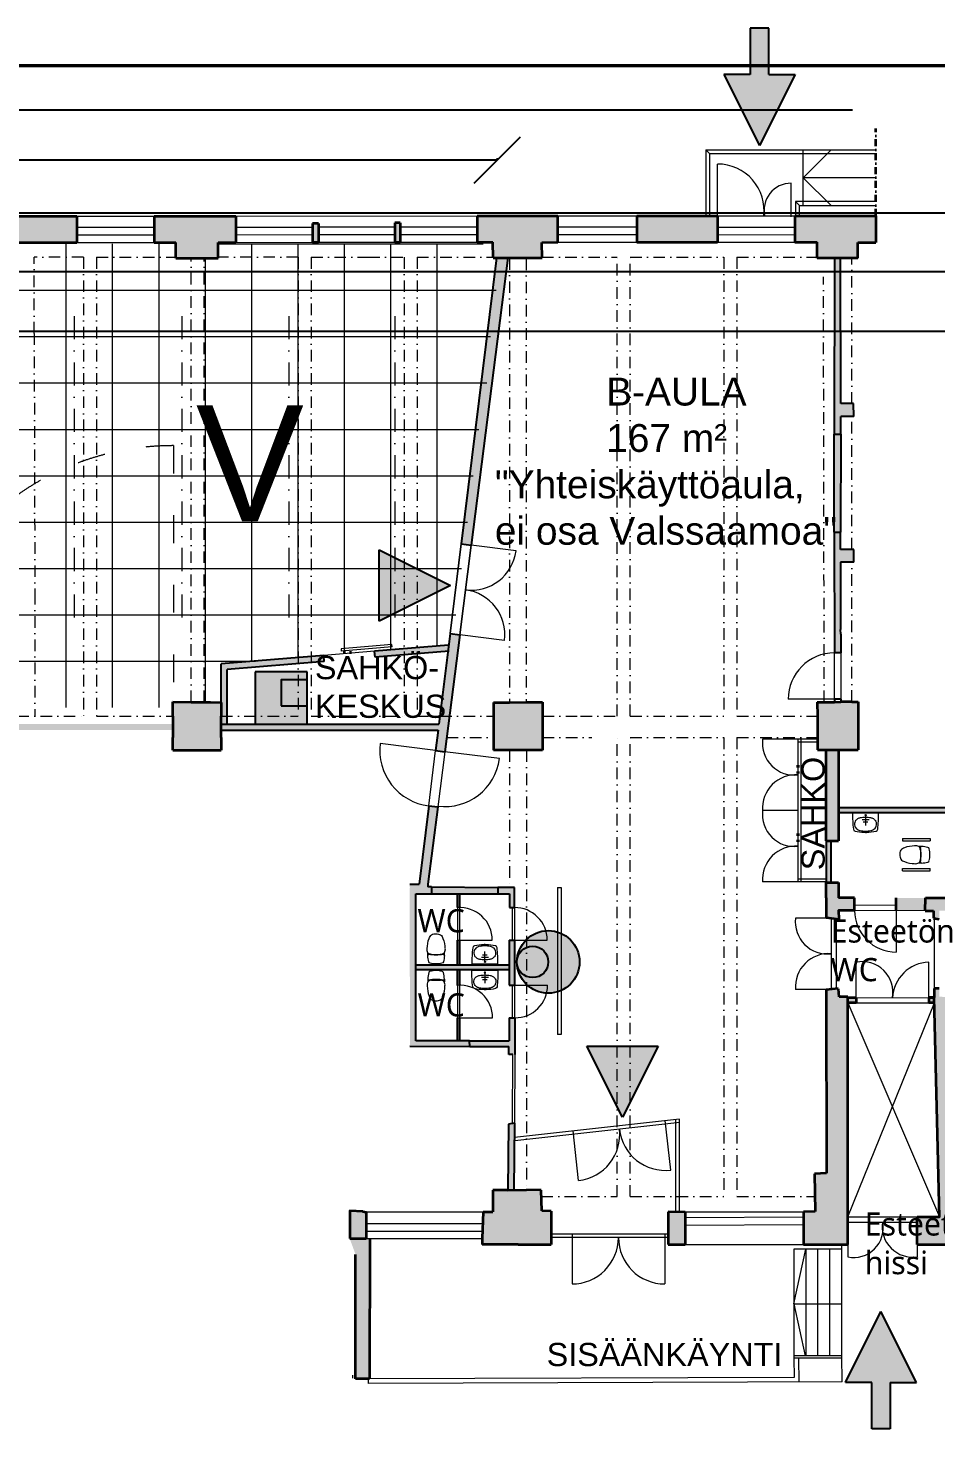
# Model space of a CAD drawing. Header units: inches. Extents: x 37508 to 148399, y 17096 to 89496.
# Drawn here: x 105776 to 125353, y 59251 to 89454 of the extents above; entities that cross this region are included whole.
import ezdxf

# ---------------------------------------------------------------- set-up
doc = ezdxf.new("R2010")
doc.units = ezdxf.units.IN
doc.header["$MEASUREMENT"] = 0
doc.linetypes.add('ACAD_ISO03W100', pattern=[30, 12, -18])
doc.linetypes.add('DASHDOT', pattern=[10, 5, -2.5, 0, -2.5])
for name, color, linetype, lineweight in [('02  RIPUSTUSTANGOT', 6, 'DASHDOT', 13), ('02 IKKUNAT', 130, 'Continuous', 13), ('02 KANTAVA', 24, 'Continuous', 35), ('02 KANTAVA väri', 24, 'Continuous', 35), ('02 OVET', 5, 'Continuous', 13), ('02 PALKISTO', 72, 'DASHDOT', 13), ('02 Raput_HISSI', 1, 'Continuous', 13), ('02 SANITEETTIKALUSTEET', 7, 'Continuous', 13), ('02 SEINALINJA', 151, 'Continuous', 13), ('02 VALISEINA', 21, 'Continuous', 25), ('03 MITAT', 7, 'Continuous', 13), ('03 Rappukirjain Tapahtumatila', 1, 'Continuous', 18)]:
    doc.layers.add(name, color=color, linetype=linetype, lineweight=lineweight)
doc.layers.add('02 RUUDUTUS', color=7, linetype='Continuous', lineweight=13, true_color=0x7c7887)
doc.layers.add('RUUDUTKKO', color=7, linetype='Continuous', lineweight=13, true_color=0x7c7887)
doc.layers.add('03 Apuviiva', color=6, linetype='Continuous', plot=False)
for name, color, linetype in [('03 TEKSTIT', 7, 'Continuous'), ('05 palosammuttimet', 240, 'Continuous'), ('05 Poistumistie', 72, 'Continuous'), ('07 tavarat', 40, 'Continuous')]:
    doc.layers.add(name, color=color, linetype=linetype)
doc.layers.add('06 sähkökeskus', color=7, linetype='Continuous', true_color=0x368096)
doc.styles.get("Standard").update_dxf_attribs({"font": 'arial.ttf'})
doc.dimstyles.new('ISO-25', dxfattribs={"dimtxt": 2.5, "dimasz": 1000, "dimexe": 1.25, "dimexo": 0.625, "dimtad": 1, "dimtxsty": 'Standard', "dimblk": 'OBLIQUE', "dimcen": 1000, "dimadec": 0, "dimazin": 0, "dimtfac": 1, "dimtmove": 0, "dimatfit": 3, "dimldrblk": 'OBLIQUE', "dimfxl": 1, "dimarcsym": 0})

# ---------------------------------------------------------------- blocks, each defined once
blk = doc.blocks.new('Tavaran kuljetusreitti')
at = {"layer": '07 tavarat'}
blk.add_hatch(color=256, dxfattribs=at).paths.add_polyline_path([(0, 2535), (-768, 1000), (-200, 1000), (-200, 0), (200, 0), (200, 1000), (768, 1000)])
for p, q in [((-768, 1000), (0, 2535)), ((768, 1000), (0, 2535)), ((-200, 1000), (-768, 1000)), ((-200, 0), (-200, 1000)), ((200, 1000), (200, 0)), ((200, 1000), (768, 1000)), ((200, 0), (-200, 0))]:
    blk.add_line(p, q, dxfattribs=at)
blk = doc.blocks.new('wcsege')
at = {"layer": '02 SANITEETTIKALUSTEET'}
for p, q in [((-179, -185), (-179, -245)), ((-100, -205), (93, -205)), ((179, -185), (179, -245))]:
    blk.add_line(p, q, dxfattribs=at)
for centre, radius, start, end in [((0, -540), 540, 90, 103.7116), ((0, -540), 540, 76.2884, 90), ((-44, -307), 149, 152.6296, 188.3072), ((446, -211), 626, 164.4337, 177.4071), ((-159, -184), 20, 177.4071, 280.0591), ((-116, -281), 73.6, 131.1436, 145.6019), ((-95, -328), 123, 92.2435, 124.1248), ((-119, -54), 40, 103.7116, 164.4337), ((0, -1083), 893, 90, 100.0591), ((0, -1083), 893, 79.9409, 90), ((95, -328), 123, 55.8752, 91.5009), ((119, -54), 40, 15.5663, 76.2884), ((159, -184), 20, 259.9409, 2.5929), ((-446, -211), 626, 2.5929, 15.5663), ((116, -281), 73.6, 34.3981, 48.8564), ((44, -307), 149, 351.6928, 27.0279), ((527, -310), 718, 181.5081, 199.512), ((-8, -510), 147, 195.3839, 232.3772), ((5, -509), 150, 308.1392, 344.2627), ((-527, -310), 718, 340.488, 358.4919), ((-3, -441), 210, 242.8821, 270.711), ((2, -439), 211, 269.3747, 296.9913)]:
    blk.add_arc(centre, radius, start, end, dxfattribs=at)
blk = doc.blocks.new('washbasinsege')
at = {"layer": '02 SANITEETTIKALUSTEET'}
for p, q in [((0, -273), (0, 273)), ((50, 0), (275, 0)), ((150, 75), (150, -75)), ((200, 50), (200, -50))]:
    blk.add_line(p, q, dxfattribs=at)
blk.add_circle((50, 0), 13.9, dxfattribs=at)
for centre, radius, start, end in [((7, 273), 7, 86.0548, 180), ((7, 273), 7, 86.0548, 180), ((59, -2265), 2545, 83.3674, 91.1711), ((804, 0), 704, 170.7704, 180.0072), ((804, 0), 704, 179.9928, 189.2296), ((337, 61), 234, 151.023, 167.0807), ((294, 68), 193, 125.5846, 146.5617), ((243, 89), 149, 72.45, 114.6073), ((263, 127), 107, 30.2513, 76.9655), ((348, 218), 45.7, 11.1992, 84.1516), ((232, 104), 145, 28.977, 32.2757), ((154, 57), 236, 13.7793, 29.7482), ((-311, 0), 704, 359.9928, 9.2296), ((-311, 0), 704, 350.7704, 0.0072), ((-951, -53), 1373, 2.9816, 11.8053), ((-311, 0), 704, 359.9928, 0.1523), ((-311, 0), 704, 359.9928, 0.1523), ((-311, 0), 704, 359.8477, 0.0072), ((-311, 0), 704, 359.8477, 0.0072), ((-216, 5), 637, 357.1436, 1.1482), ((7, -273), 7, 180, 273.9452), ((59, 2265), 2545, 268.8289, 276.6326), ((337, -61), 234, 192.9193, 208.977), ((294, -68), 193, 213.4383, 234.4154), ((243, -89), 149, 245.3927, 287.55), ((263, -127), 107, 283.0345, 329.7487), ((348, -218), 45.7, 275.8484, 348.8008), ((232, -104), 145, 327.7243, 331.023), ((154, -57), 236, 330.2518, 346.2207), ((-951, 53), 1373, 348.1843, 356.6726)]:
    blk.add_arc(centre, radius, start, end, dxfattribs=at)
blk = doc.blocks.new('_Oblique')
at = {"color": 0, "linetype": 'ByBlock', "lineweight": -2}
blk.add_line((-0.5, -0.5), (0.5, 0.5), dxfattribs=at)
blk = doc.blocks.new('*D21')
at = {"layer": '03 MITAT', "color": 0, "lineweight": -2, "transparency": 16777216}
for p, q in [((88593, 86645), (88593, 86609)), ((88593, 86610), (115893, 86610)), ((115893, 86645), (115893, 86609))]:
    blk.add_line(p, q, dxfattribs=at)
at = {"layer": 'Defpoints', "color": 0, "transparency": 16777216}
for p in [(88593, 86646), (115893, 86646), (115893, 86610)]:
    blk.add_point(p, dxfattribs=at)
at = {"layer": '03 MITAT', "color": 0, "lineweight": -2, "transparency": 16777216, "xscale": 1000, "yscale": 1000, "zscale": 1000, "rotation": 180}
blk.add_blockref('_Oblique', (88593, 86610), dxfattribs=at)
at = {"layer": '03 MITAT', "color": 0, "lineweight": -2, "transparency": 16777216, "xscale": 1000, "yscale": 1000, "zscale": 1000}
blk.add_blockref('_Oblique', (115893, 86610), dxfattribs=at)
at = {"layer": '03 MITAT', "color": 0, "transparency": 16777216, "insert": (102243, 86919), "char_height": 2.5, "width": 9.57, "attachment_point": 5}
blk.add_mtext('{\\fRoboto|b0|i0|c0|p2;\\H240x;27300}', dxfattribs=at)
blk = doc.blocks.new('invawc')
at = {"layer": '02 SANITEETTIKALUSTEET'}
for p, q in [((-352, 8), (-302, 8)), ((-352, -592), (-352, 8)), ((-302, -592), (-302, 8)), ((348, 8), (298, 8)), ((298, -592), (298, 8)), ((348, -592), (348, 8)), ((-352, -592), (-302, -592)), ((348, -592), (298, -592))]:
    blk.add_line(p, q, dxfattribs=at)
blk.add_blockref('wcsege', (0, 0), dxfattribs=at)
blk = doc.blocks.new('Sähkökeskus')
at = {"layer": '06 sähkökeskus'}
blk.add_hatch(color=256, dxfattribs=at).paths.add_polyline_path([(-562.5, 1125), (-562.5, 0), (562.5, 0), (562.5, 1125)])
for p, q in [((562.5, 1125), (-562.5, 1125)), ((-562.5, 1125), (-562.5, 0)), ((562.5, 0), (562.5, 1125)), ((-562.5, 0), (562.5, 0))]:
    blk.add_line(p, q, dxfattribs=at)
blk = doc.blocks.new('Poistumistie')
at = {"layer": '05 Poistumistie'}
blk.add_hatch(color=256, dxfattribs=at).paths.add_polyline_path([(-933, 0), (603, 0), (-165, 1535)])
for p, q in [((-165, 1535), (-933, 0)), ((603, 0), (-165, 1535)), ((-933, 0), (603, 0))]:
    blk.add_line(p, q, dxfattribs=at)
blk = doc.blocks.new('Palosamuttimet')
at = {"layer": '05 palosammuttimet'}
blk.add_hatch(color=256, dxfattribs=at).paths.add_polyline_path([(675, 0, 1), (-675, 0, 1)])
blk.add_circle((0, 0), 675, dxfattribs=at)

msp = doc.modelspace()

# ---------------------------------------------------------------- hatches: boundary and pattern name
at = {"layer": '02 KANTAVA väri'}
h = msp.add_hatch(color=7, dxfattribs=at)
h.paths.add_polyline_path([(109937.294, 74915.22), (109712.319, 74918.824), (109295.686, 74921.013), (108900.979, 74924.576), (108900.262, 74615.471), (108899.196, 74155.471), (108898.577, 73888.671), (109295.686, 73888.671), (109712.907, 73888.671), (109937.294, 73888.671), (109937.294, 74155.637), (109937.294, 74615.637)])
h.paths.add_polyline_path([(103044.287, 74614.533), (103044.287, 74918.26), (102662.301, 74918.031), (102385.903, 74917.865), (102007.095, 74917.637), (102007.039, 74614.367), (102006.954, 74154.367), (102006.905, 73885.278), (102393.653, 73885.278), (102673.653, 73885.278), (102807.66, 73885.278), (103044.287, 73885.278), (103044.287, 74154.533)])
h.paths.add_polyline_path([(96050.686, 74613.412), (96048.532, 74913.408), (95688.122, 74917.706), (95408.122, 74921.045), (95025.67, 74925.606), (95025.67, 74613.248), (95025.67, 74153.248), (95025.67, 73889.14), (95408.122, 73889.14), (95688.122, 73889.14), (96055.885, 73889.14), (96053.988, 74153.413)])
h.paths.add_polyline_path([(89047.693, 74612.29), (89047.693, 74907.048), (88668.096, 74907.048), (88388.096, 74907.048), (88014.345, 74907.048), (88014.112, 74612.125), (88013.748, 74152.124), (88013.526, 73871.452), (88388.096, 73871.485), (88668.096, 73871.509), (88838.206, 73871.524), (89047.693, 73871.542), (89047.693, 74152.29)])
h.paths.add_polyline_path([(92939.907, 85385.077), (91126.366, 85383.477), (91126.366, 84807.308), (92939.907, 84810.654)])
h.paths.add_polyline_path([(96410.715, 85388.14), (94595.676, 85386.538), (94595.676, 84813.709), (95075.193, 84814.593), (95075.193, 84486.734), (95408.122, 84487.995), (95688.122, 84487.995), (95979.611, 84490.161), (95986.219, 84816.274), (96410.715, 84816.746)])
h.paths.add_polyline_path([(103402.87, 85394.309), (101621.075, 85392.737), (101621.075, 84822.538), (102067.681, 84823.035), (102067.681, 84501.159), (102385.903, 84498.109), (102675.795, 84495.331), (102973.223, 84492.481), (102973.223, 84824.042), (103402.87, 84824.519)])
h.paths.add_polyline_path([(106826.9, 85397.33), (106826.89, 85397.33), (105064.713, 85395.775), (105064.713, 84826.367), (106826.9, 84828.326)])
h.paths.add_polyline_path([(110260.014, 85400.359), (110260.007, 85400.359), (108494.904, 85398.802), (108494.904, 84830.18), (108961.886, 84830.699), (108961.886, 84492.645), (109295.686, 84496.705), (109709.584, 84504.233), (109876.806, 84513.635), (109876.806, 84831.716), (110260.014, 84832.142)])
h.paths.add_polyline_path([(117196.927, 85405.712), (116329.776, 85405.715), (115463.59, 85404.951), (115463.59, 84837.927), (115798.247, 84838.299), (115802.245, 84497.968), (116160.421, 84491.53), (116519.399, 84485.077), (116858.421, 84478.983), (116855.751, 84830.407), (117196.927, 84834.287)])
h.paths.add_polyline_path([(120641.766, 85405.699), (118906.312, 85405.705), (118906.312, 84834.051), (120641.766, 84833.811)])
h.paths.add_polyline_path([(124054.725, 85405.686), (122307.847, 85405.693), (122307.847, 84833.581), (122788.904, 84833.514), (122788.904, 84487.239), (122926.53, 84485.791), (123163.906, 84483.294), (123160.969, 80699.206), (123300.138, 80699.206), (123300.138, 81082.143), (123578.988, 81082.143), (123576.993, 81355.654), (123300.138, 81358.661), (123291.902, 84493.056), (123539.478, 84490.871), (123667.325, 84489.743), (123667.325, 84833.393), (124054.725, 84833.339)])
h.paths.add_polyline_path([(123674.895, 74930.592), (123539.478, 74928.86), (123299.425, 74924.665), (123165.629, 74922.111), (122943.645, 74921.241), (122792.762, 74919.311), (122795.322, 74616.879), (122799.216, 74156.918), (122801.478, 73889.694), (123674.895, 73889.694), (123674.895, 74182.974), (123674.895, 74642.974)])
h.paths.add_polyline_path([(123254.546, 73889.694), (122983.603, 73889.694), (122983.603, 71931.018), (123254.546, 71931.018)])
h.paths.add_polyline_path([(123300.138, 80699.206), (123160.969, 80699.206), (123157.502, 78586.553), (123296.829, 78586.553)])
h.paths.add_polyline_path([(108899.872, 74447.29), (103044.287, 74447.29), (103044.287, 74317.29), (108899.571, 74317.29)])
h.paths.add_polyline_path([(102007.008, 74447.29), (96051.878, 74447.29), (96052.812, 74317.29), (102006.984, 74317.29)])
h.paths.add_polyline_path([(95025.67, 74447.29), (89047.693, 74447.29), (89047.693, 74317.29), (95025.67, 74317.29)])
h.paths.add_polyline_path([(88593.096, 75707.048), (88463.096, 75707.048), (88463.096, 74907.048), (88593.096, 74907.048)])
h.paths.add_polyline_path([(88593.096, 84483.154), (88463.096, 84483.154), (88463.096, 77507.048), (88593.096, 77507.048)])
h = msp.add_hatch(color=7, dxfattribs=at)
h.paths.add_polyline_path([(113803.334, 85252.773), (113682.275, 85256.919), (113682.275, 84835.947), (113803.334, 84836.081)])
h.paths.add_polyline_path([(112037.136, 85242.494), (111911.445, 85241.614), (111911.445, 84833.978), (112037.136, 84834.118)])
h = msp.add_hatch(color=7, dxfattribs=at)
h.paths.add_polyline_path([(111911.445, 84833.978), (112037.136, 84834.118), (112037.136, 85242.494), (111911.445, 85241.614)])
h.paths.add_polyline_path([(113803.334, 85252.773), (113682.275, 85256.919), (113682.275, 84835.947), (113803.334, 84836.081)])
h = msp.add_hatch(color=7, dxfattribs=at)
h.paths.add_polyline_path([(116119.907, 84492.258), (115879.984, 84496.57), (115115.944, 78333.869), (115331.338, 78307.165)])
h.paths.add_polyline_path([(114828.521, 76015.528), (114844.856, 76147.29), (113250.145, 76017.31), (113260.706, 75887.74)])
h.paths.add_polyline_path([(112164.341, 75798.379), (112153.781, 75927.949), (109937.294, 75747.29), (109937.294, 74447.29), (110067.294, 74447.29), (110067.294, 75627.455)])
for points in [[(123163.273, 75984.123), (123298.528, 75984.423), (123298.185, 76389.694), (123298.1, 76489.694), (123296.872, 77941.928), (123583.274, 77941.928), (123580.346, 78211.661), (123296.829, 78213.189), (123296.829, 78586.553), (123157.502, 78586.553)], [(116160.421, 74916.322), (115810.693, 74914.186), (115810.693, 74616.579), (115810.693, 74156.579), (115810.693, 73883.293), (116159.195, 73883.293), (116525.268, 73883.293), (116870.826, 73883.293), (116870.085, 74156.748), (116868.838, 74616.748), (116868.015, 74920.154), (116519.399, 74918.338)], [(116150.373, 68815.842), (116274.663, 68815.842), (116269.63, 69791.914), (116153.279, 69791.914)]]:
    msp.add_hatch(color=7, dxfattribs=at).paths.add_polyline_path(points)
h = msp.add_hatch(color=7, dxfattribs=at)
h.paths.add_polyline_path([(115084.668, 76372.43), (114875.977, 76398.303), (114634.094, 74447.29), (109937.294, 74447.29), (109937.294, 74317.29), (114617.977, 74317.29), (114563.479, 73877.714), (114763.443, 73852.923)])
h.paths.add_polyline_path([(114611.417, 72660.509), (114415.666, 72685.467), (114206.546, 70998.716), (114399.546, 70998.716)])
h.paths.add_polyline_path([(115903.816, 70926.137), (114473.898, 70936.925), (114473.898, 70790.351), (115903.816, 70790.351)])
h.paths.add_polyline_path([(116263.796, 70923.421), (115903.816, 70926.137), (115903.816, 70790.351), (116156.252, 70790.351), (116155.364, 70491.908), (116266.021, 70491.908)])
h.paths.add_polyline_path([(115086.252, 70790.351), (115036.252, 70790.351), (115036.252, 70490.126, -0.017874266), (115086.252, 70491.914)])
h.paths.add_polyline_path([(115086.252, 69791.914), (115036.252, 69791.914), (115036.252, 69255.351), (115086.252, 69255.351)])
h.paths.add_polyline_path([(116151.682, 69255.351), (114136.252, 69255.351), (114136.252, 69155.351), (116151.384, 69155.351)])
h.paths.add_polyline_path([(116269.63, 69791.914), (116153.279, 69791.914), (116150.373, 68815.842), (116274.663, 68815.842)])
h.paths.add_polyline_path([(115086.252, 69155.351), (115036.252, 69155.351), (115036.252, 68813.466, -0.017882375), (115086.252, 68815.809), (115086.252, 68815.848)])
h.paths.add_polyline_path([(115086.252, 68115.848), (115036.252, 68115.848), (115036.252, 67620.351), (115086.252, 67620.351)])
h = msp.add_hatch(color=7, dxfattribs=at)
h.paths.add_polyline_path([(123597.315, 70700.498), (123254.546, 70700.498), (123254.546, 71031.018), (122983.603, 71031.018), (122983.603, 70704.893), (122983.233, 70281.018), (123256.756, 70243.04), (123254.546, 70430.498), (123597.315, 70430.498)])
h.paths.add_polyline_path([(125127.315, 70700.498), (124497.315, 70700.498), (124497.315, 70425.78), (125121.476, 70422.509)])
h.paths.add_polyline_path([(127095.574, 70700.498), (125127.315, 70700.498), (125121.476, 70422.509), (125297.366, 70424.111), (125303.248, 70265.647), (125426.284, 70240.862), (125422.769, 70422.375), (127102.061, 70431.809)])
h.paths.add_polyline_path([(128604.494, 70700.498), (127095.527, 70702.43), (127102.061, 70431.809), (128597.145, 70427.65)])
h.paths.add_polyline_path([(130271.444, 70712.426), (128604.494, 70700.498), (128597.145, 70427.65), (129998.009, 70427.65), (129998.009, 70222.048), (130065.617, 70222.048), (130262.18, 70243.232)])
h.paths.add_polyline_path([(125674.895, 72634.868), (125674.895, 72989.694), (125574.895, 72989.694), (125574.895, 72639.694), (123254.546, 72639.694), (123254.546, 72539.694), (125574.895, 72539.694), (125574.895, 70700.498), (125674.895, 70700.498)])
h.paths.add_polyline_path([(123083.603, 71931.018), (122983.603, 71931.018), (122983.603, 71031.018), (123083.603, 71031.018)])
h.paths.add_polyline_path([(123449.7, 68564.213), (123264.816, 68570.752), (123250.179, 68744.815), (122983.024, 68717.223), (122990.516, 64764.181), (122732.096, 64749.159), (122747.98, 63936.454), (122497.642, 63932.683), (122497.642, 63227.65), (123449.7, 63227.632), (123449.7, 63527.868), (123449.7, 63822.54)])
h.paths.add_polyline_path([(126089.7, 63822.54), (125979.7, 63822.54), (125955.956, 68562.137), (125428.386, 68568.443), (125425.363, 68746.888), (125315.363, 68746.888), (125315.363, 68556.888), (125428.386, 63822.54), (124949.7, 63822.54), (124949.7, 63227.581), (126089.7, 63227.581)])
h.paths.add_polyline_path([(128242.219, 63527.868), (128242.219, 63651.7), (128219.551, 63823.18), (127315.319, 63823.511), (127315.319, 63227.558), (128242.219, 63227.54)])
h.paths.add_polyline_path([(117058.921, 63943.758), (116852.157, 63957.156), (116841.466, 64402.983), (116525.268, 64408.264), (116121.658, 64402.868), (115801.658, 64402.868), (115801.658, 63932.868), (115591.658, 63932.868), (115566.461, 63354.447), (115566.574, 63226.607), (116341.491, 63227.769), (117058.921, 63227.755)])
h.paths.add_polyline_path([(119947.315, 63922.581), (119581.572, 63933.2), (119581.572, 63227.706), (119947.315, 63227.699)])
h.paths.add_polyline_path([(116269.274, 65837.214), (116228.193, 65837.214), (116134.407, 65823.111), (116121.658, 64402.868), (116256.415, 64404.67)])
h.paths.add_polyline_path([(112712.285, 63951.602), (112712.285, 63355.661), (112813.854, 63355.618), (113067.978, 63355.51), (113067.978, 63517.041), (113067.978, 63924.1), (112996.784, 63939.793)])
h.paths.add_polyline_path([(113147.13, 63355.476), (113067.978, 63355.51), (112712.285, 63355.661), (112838.801, 63011.868), (112838.801, 60330.209), (113138.801, 60330.209)])
h.paths.add_polyline_path([(115296.252, 67620.351), (114136.252, 67620.351), (114136.252, 70790.351), (114473.898, 70790.351), (114473.898, 70936.925), (114398.815, 70937.492), (114399.546, 70998.716), (114005.272, 70998.716), (114008.894, 70919.871), (114005.137, 70863.465), (114011.156, 67507.302), (115299.68, 67497.936)])
h.paths.add_polyline_path([(112843.116, 63937.71), (112856.277, 63880.949), (112862.879, 63878.31)], flags=16)
h.paths.add_polyline_path([(116278.273, 68115.848), (116148.289, 68115.848), (116146.814, 67620.351), (115296.252, 67620.351), (115299.68, 67497.936), (116146.449, 67497.936), (116145.933, 67324.775), (116232.328, 67327.108), (116232.327, 67326.996), (116282.328, 67326.996), (116282.336, 67327.852)])
h = msp.add_hatch(color=7, dxfattribs=at)
h.paths.add_polyline_path([(115086.252, 69791.914), (115036.252, 69791.914), (115036.252, 69255.351), (115086.252, 69255.351)])
h.paths.add_polyline_path([(115086.252, 70790.351), (115036.252, 70790.351), (115036.252, 70490.126, -0.017874266), (115086.252, 70491.914)])
h = msp.add_hatch(color=7, dxfattribs=at)
h.paths.add_polyline_path([(125201.755, 68435.212), (125318.267, 68435.212), (125315.363, 68556.888), (125201.755, 68556.147), (125201.755, 68545.212)])
h.paths.add_polyline_path([(123449.7, 68544.721), (123449.7, 68435.212), (123631.755, 68435.212), (123631.755, 68545.212)])

# ---------------------------------------------------------------- linework, layer by layer
at = {"layer": '02  RIPUSTUSTANGOT', "ltscale": 100}
for p, q in [((106771.707, 83245.017), (106771.707, 76562.461)), ((109095.692, 83245.017), (109095.692, 76562.461)), ((111400.717, 83245.017), (111400.717, 76562.461)), ((113683.632, 83245.017), (113683.632, 76562.461))]:
    msp.add_line(p, q, dxfattribs=at)
at = {"layer": '02 IKKUNAT', "linetype": 'Continuous'}
for p, q in [((106826.533, 85158.328), (108494.537, 85160.183)), ((106826.716, 84993.326), (108494.72, 84995.18)), ((110259.647, 85162.145), (111911.078, 85163.981)), ((110259.831, 84997.142), (111911.262, 84998.978)), ((112036.769, 85164.121), (113681.908, 85165.95)), ((112036.953, 84999.118), (113682.092, 85000.947)), ((113802.967, 85166.084), (115463.223, 85167.93)), ((113803.151, 85001.081), (115463.406, 85002.927)), ((117196.95, 84999.287), (118906.334, 84999.051)), ((117196.973, 85164.29), (118906.357, 85164.054)), ((120641.789, 84998.811), (122307.87, 84998.581)), ((120641.811, 85163.814), (122307.893, 85163.584)), ((119947.315, 63812.587), (122497.642, 63822.689)), ((113067.978, 63682.041), (115580.732, 63682.041)), ((113067.978, 63517.041), (115573.544, 63517.041)), ((119947.968, 63647.588), (122498.296, 63657.69))]:
    msp.add_line(p, q, dxfattribs=at)
at = {"layer": '02 KANTAVA', "linetype": 'Continuous'}
for p, q in [((105064.709, 85395.775), (106826.89, 85397.33)), ((106826.9, 85386.689), (106826.9, 84828.326)), ((108494.894, 85398.802), (110260.007, 85400.359)), ((108494.904, 85387.941), (108494.904, 84830.18)), ((110260.014, 85392.267), (110260.014, 84832.142)), ((112037.136, 85242.494), (111911.445, 85241.614)), ((111911.445, 85241.614), (111911.445, 84833.978)), ((112037.136, 85242.494), (112037.136, 84834.118)), ((113803.334, 85252.773), (113682.275, 85256.919)), ((113682.275, 85256.919), (113682.275, 84835.947)), ((113803.334, 85252.773), (113803.334, 84836.081)), ((115463.59, 85404.951), (116329.776, 85405.715)), ((115463.59, 85404.951), (115463.59, 84837.927)), ((116329.776, 85405.715), (117196.927, 85405.712)), ((117196.927, 84834.287), (117196.927, 85405.712)), ((118906.312, 85405.705), (118906.312, 84834.051)), ((118906.312, 85405.705), (120641.766, 85405.699)), ((120641.766, 85405.699), (120641.766, 84833.811)), ((122307.847, 85405.693), (124054.725, 85405.686)), ((122307.847, 85405.693), (122307.847, 84833.581)), ((124054.725, 85405.686), (124054.725, 84833.339)), ((105064.713, 84826.367), (106826.9, 84828.326)), ((108494.904, 84830.18), (108961.886, 84830.699)), ((108961.886, 84492.645), (108961.886, 84830.699)), ((109876.806, 84831.716), (110260.014, 84832.142)), ((109876.806, 84492.645), (109876.806, 84831.716)), ((111911.445, 84833.978), (112037.136, 84834.118)), ((113682.275, 84835.947), (113803.334, 84836.081)), ((115463.59, 84837.927), (115798.247, 84838.299)), ((115802.245, 84497.968), (115798.247, 84838.299)), ((116855.751, 84830.407), (117196.927, 84834.287)), ((116858.276, 84497.968), (116855.751, 84830.407)), ((118906.312, 84834.051), (120641.766, 84833.811)), ((122307.847, 84833.581), (122788.904, 84833.514)), ((122788.904, 84489.743), (122788.904, 84833.514)), ((123667.325, 84489.743), (123667.325, 84833.393)), ((123667.325, 84833.393), (124054.725, 84833.339)), ((108900.262, 74615.471), (108900.979, 74924.576)), ((108900.979, 74924.576), (109295.686, 74921.013)), ((109295.686, 74921.013), (109712.319, 74918.824)), ((109575.686, 74921.013), (109937.294, 74915.22)), ((109937.294, 74915.22), (109937.294, 74615.637)), ((115810.693, 74914.186), (116160.421, 74916.322)), ((115810.693, 74914.186), (115810.693, 74616.579)), ((116160.421, 74916.322), (116519.399, 74918.338)), ((116519.399, 74918.338), (116868.015, 74920.154)), ((116868.015, 74920.154), (116868.838, 74616.748)), ((122792.762, 74919.311), (122943.645, 74921.241)), ((122792.762, 74919.311), (122795.322, 74616.879)), ((122943.645, 74921.241), (123165.629, 74922.111)), ((123165.629, 74922.111), (123299.425, 74924.665)), ((123539.478, 74928.86), (123299.425, 74924.665)), ((123539.478, 74928.86), (123674.895, 74930.592)), ((123674.895, 74930.592), (123674.895, 74642.974)), ((108900.262, 74615.471), (108899.196, 74155.471)), ((109937.294, 74155.637), (109937.294, 74615.637)), ((122795.322, 74616.879), (122799.216, 74156.918)), ((123674.895, 74642.974), (123674.895, 74182.974)), ((108898.577, 73888.671), (108899.196, 74155.471)), ((109937.294, 74155.637), (109937.294, 73888.671)), ((115810.693, 74156.579), (115810.693, 73883.293)), ((116870.085, 74156.748), (116870.826, 73883.293)), ((122799.216, 74156.918), (122801.478, 73889.694)), ((123674.895, 74182.974), (123674.895, 73889.694)), ((108898.577, 73888.671), (109295.686, 73888.671)), ((109295.686, 73888.671), (109712.907, 73888.671)), ((109575.686, 73888.671), (109937.294, 73888.671)), ((116159.195, 73883.293), (115810.693, 73883.293)), ((116525.268, 73883.293), (116159.195, 73883.293)), ((116870.826, 73883.293), (116525.268, 73883.293)), ((122801.478, 73889.694), (123674.895, 73889.694)), ((122983.603, 71931.018), (122983.603, 73889.694)), ((123254.546, 73889.694), (123254.546, 71931.018)), ((122983.603, 71931.018), (123254.546, 71931.018)), ((122983.603, 70704.893), (122983.603, 71031.018)), ((122983.603, 71031.018), (123254.546, 71031.018)), ((123254.546, 71031.018), (123254.546, 70700.498)), ((122983.603, 70704.893), (122983.233, 70281.018)), ((123597.315, 70700.498), (123254.546, 70700.498)), ((123597.315, 70430.498), (123597.315, 70700.498)), ((125121.476, 70422.509), (125127.315, 70700.498)), ((125127.315, 70700.498), (127095.574, 70700.498)), ((125121.476, 70422.509), (125297.366, 70424.111)), ((125297.366, 70424.111), (125303.248, 70265.647)), ((122983.233, 70281.018), (123256.756, 70243.04)), ((125303.248, 70265.647), (125420.059, 70242.116)), ((123245.057, 68744.286), (122983.024, 68717.223)), ((122983.024, 68717.223), (122990.516, 64764.181)), ((123264.816, 68570.752), (123250.711, 68738.491)), ((123449.7, 68564.213), (123264.816, 68570.752)), ((123449.7, 63822.54), (123449.7, 68564.213)), ((125425.363, 68746.888), (125315.363, 68746.888)), ((125315.363, 68746.888), (125315.363, 68556.888)), ((123631.755, 68545.212), (123449.7, 68544.721)), ((125315.363, 68556.888), (125201.755, 68556.147)), ((122990.516, 64764.181), (122732.096, 64749.159)), ((122732.096, 64749.159), (122747.98, 63936.454)), ((115801.658, 64402.868), (115801.658, 63932.868)), ((116121.658, 64402.868), (115801.658, 64402.868)), ((116121.658, 64402.868), (116525.268, 64408.264)), ((116841.466, 64402.983), (116525.268, 64408.264)), ((116852.157, 63957.156), (116841.466, 64402.983)), ((115591.658, 63932.868), (115566.461, 63354.447)), ((115591.658, 63932.868), (115801.658, 63932.868)), ((117058.921, 63943.758), (116852.157, 63957.156)), ((117058.921, 63943.758), (117058.921, 63227.755)), ((119947.315, 63922.581), (119581.572, 63933.2)), ((119581.572, 63933.2), (119581.572, 63227.706)), ((119947.315, 63922.581), (119947.315, 63227.699)), ((122747.98, 63936.454), (122497.642, 63932.683)), ((122497.642, 63932.683), (122497.642, 63227.65)), ((123449.7, 63227.632), (123449.7, 63822.54)), ((124949.7, 63227.581), (124949.7, 63822.54)), ((112712.285, 63355.661), (113067.978, 63355.51)), ((113147.152, 63363.405), (113138.801, 60330.209)), ((115566.461, 63354.447), (115566.574, 63226.607)), ((116341.491, 63227.769), (115566.574, 63226.607)), ((116341.491, 63227.769), (117058.921, 63227.755)), ((119581.572, 63227.706), (119947.315, 63227.699)), ((122497.642, 63227.65), (123449.7, 63227.632)), ((124949.7, 63227.581), (126089.7, 63227.581)), ((112838.801, 60330.209), (112838.801, 63011.868)), ((113138.801, 60330.209), (112838.801, 60330.209))]:
    msp.add_line(p, q, dxfattribs=at)
at = {"layer": '02 KANTAVA'}
for p, q in [((108961.886, 84492.645), (109876.806, 84492.645)), ((115802.245, 84497.968), (116858.276, 84497.968)), ((123667.325, 84489.743), (122788.904, 84489.743)), ((115810.693, 74616.579), (115810.693, 74156.579)), ((116868.838, 74616.748), (116870.085, 74156.748)), ((123631.755, 68545.212), (123449.7, 68544.721)), ((123631.755, 68435.212), (123449.7, 68435.212)), ((123631.755, 68545.212), (123631.755, 68435.212)), ((125201.755, 68556.147), (125315.363, 68556.888)), ((125201.755, 68545.212), (125201.755, 68435.212)), ((125318.267, 68435.212), (125201.755, 68435.212))]:
    msp.add_line(p, q, dxfattribs=at)
at = {"layer": '02 KANTAVA', "linetype": 'Continuous'}
for points in [[(123597.315, 70430.498), (123254.546, 70430.498), (123256.756, 70243.04)], [(124949.7, 63822.54), (125428.386, 63822.54), (125315.363, 68556.888)], [(112996.784, 63939.793), (112712.285, 63951.602), (112712.285, 63355.661)], [(112996.784, 63939.793), (113067.978, 63924.1), (113067.978, 63355.51)]]:
    msp.add_lwpolyline(points, dxfattribs=at)
at = {"layer": '02 KANTAVA väri', "color": 7, "linetype": 'DASHDOT', "ltscale": 30}
msp.add_line((124054.725, 85405.686), (124054.725, 87285.933), dxfattribs=at)
at = {"layer": '02 KANTAVA väri', "color": 7}
msp.add_line((124497.315, 70430.498), (124497.315, 70700.498), dxfattribs=at)
at = {"layer": '02 OVET', "linetype": 'Continuous'}
for p, q in [((120645.584, 85396.026), (120645.026, 86521.878)), ((122229.59, 85384.72), (122229.232, 86106.663)), ((122383.603, 74119.547), (121615.603, 74119.547)), ((122383.603, 72581.955), (121615.603, 72581.955)), ((122383.603, 72581.955), (121615.603, 72581.955)), ((122383.603, 71044.364), (121615.603, 71044.364)), ((125121.476, 70422.509), (123597.315, 70430.498)), ((124497.315, 70535.782), (123597.892, 70540.496)), ((123091.369, 70266.004), (122323.369, 70266.004)), ((123631.755, 68545.212), (123631.755, 69315.212)), ((125201.755, 68545.212), (125201.755, 69315.212)), ((123091.369, 68728.413), (122323.369, 68728.413)), ((123449.7, 63712.54), (123449.7, 62962.54)), ((124949.7, 63712.54), (124949.7, 62962.54)), ((112778.801, 60348.079), (112778.801, 60408.079))]:
    msp.add_line(p, q, dxfattribs=at)
at = {"layer": '02 OVET'}
for p, q in [((115115.944, 78333.869), (114875.977, 76398.303)), ((114876.022, 76398.664), (115115.991, 78334.242)), ((115331.291, 78306.793), (115084.623, 76372.068)), ((115084.668, 76372.43), (115331.338, 78307.165)), ((116298.706, 78183.831), (115331.338, 78307.165)), ((113621.072, 76160.829), (112524.708, 76071.468)), ((113625.134, 76110.995), (112528.77, 76021.633)), ((113625.134, 76110.995), (113621.072, 76160.829)), ((116052.036, 76249.095), (115084.668, 76372.43)), ((113250.145, 76017.31), (112153.781, 75927.949)), ((112153.781, 75927.949), (112164.341, 75798.379)), ((112524.708, 76071.468), (112528.77, 76021.633)), ((113250.145, 76017.31), (113260.706, 75887.74)), ((123165.491, 74984.35), (123163.273, 75984.123)), ((123298.528, 75984.423), (123299.374, 74984.647)), ((123165.491, 74984.35), (122165.491, 74984.35)), ((114563.479, 73877.714), (113371.75, 74029.653)), ((122383.603, 71044.364), (122383.603, 74119.547)), ((122801.478, 74119.547), (122383.603, 74119.547)), ((122800.153, 74059.547), (122383.603, 74059.547)), ((122443.603, 71044.364), (122443.603, 74119.547)), ((114415.666, 72685.467), (114563.479, 73877.714)), ((114763.443, 73852.923), (114611.417, 72660.509)), ((115938.983, 73703.047), (114763.443, 73852.923)), ((122983.603, 71104.364), (122383.603, 71104.364)), ((122983.603, 71044.364), (122383.603, 71044.364)), ((117193.796, 70923.421), (117193.796, 67754.821)), ((117193.796, 70923.421), (117268.796, 70923.421)), ((117268.796, 70923.421), (117268.796, 67754.821)), ((115036.252, 70490.126), (115036.252, 69791.914)), ((115086.252, 69791.914), (115086.252, 70491.914)), ((116216.021, 70491.908), (116216.021, 69791.914)), ((116266.021, 70491.908), (116266.021, 69791.914)), ((124497.315, 70430.498), (124497.315, 69530.498)), ((123091.369, 70266.004), (123091.369, 68728.413)), ((123201.369, 70266.004), (123201.369, 68728.413)), ((125316.272, 70263.023), (125315.363, 68746.888)), ((115036.252, 69791.914), (115786.252, 69791.914)), ((116270.528, 69791.914), (116970.528, 69791.914)), ((115036.252, 68814.06), (115036.252, 68115.848)), ((115086.252, 68115.848), (115086.252, 68815.848)), ((116224.663, 68115.848), (116224.663, 68815.842)), ((116274.663, 68815.842), (116978.276, 68815.842)), ((116274.663, 68115.848), (116274.663, 68815.842)), ((123449.7, 68544.721), (125315.363, 68556.888)), ((123631.755, 68435.212), (123449.7, 68435.212)), ((123631.755, 68435.212), (125201.755, 68435.212)), ((125201.755, 68435.212), (125318.267, 68435.212)), ((115036.252, 68115.848), (115794, 68115.848)), ((117268.796, 67754.821), (117193.796, 67754.821)), ((116219.276, 65837.652), (116232.338, 67328.29)), ((116269.274, 65837.214), (116282.336, 67327.852)), ((119822.315, 65932.732), (116266.572, 65536.142)), ((119830.628, 65858.194), (116274.885, 65461.604)), ((119634.211, 64830.086), (119515.049, 65898.461)), ((119747.315, 63932.732), (119747.315, 65932.732)), ((119822.315, 63932.732), (119822.315, 65932.732)), ((117646.536, 64608.39), (117527.375, 65676.765)), ((123449.7, 63822.54), (124199.7, 63822.54)), ((124199.7, 63822.54), (124949.7, 63822.54)), ((117506.573, 63452.746), (117058.926, 63452.755)), ((117506.573, 63452.746), (117506.532, 62377.746)), ((119506.573, 63452.708), (117506.573, 63452.746)), ((119506.569, 63452.708), (119506.528, 62377.708)), ((119581.576, 63452.706), (119506.573, 63452.708)), ((123449.7, 63712.54), (124199.7, 63712.54)), ((124199.7, 63712.54), (124949.7, 63712.54)), ((117506.57, 63377.746), (117058.924, 63377.755)), ((119506.57, 63377.708), (117506.57, 63377.746)), ((119581.575, 63377.706), (119506.57, 63377.708))]:
    msp.add_line(p, q, dxfattribs=at)
at = {"layer": '02 OVET', "linetype": 'ACAD_ISO03W100', "ltscale": 50}
msp.add_lwpolyline([(103044.807, 74579.144, -0.414213562), (108915.788, 80450.124), (108915.788, 74579.144)], format="xyb", dxfattribs=at)
at = {"layer": '02 OVET'}
for centre, radius, start, end in [((115331.338, 78307.165), 975.198, 262.7342672, 352.7342672), ((115084.668, 76372.43), 975.198, 352.7342672, 82.7342672), ((123165.491, 74984.35), 1000, 90.1270716, 180), ((114563.479, 73877.714), 1201.375, 172.7342672, 262.9326416), ((114763.443, 73852.923), 1185.055, 262.7342672, 352.7342672), ((115086.252, 69791.914), 700, 0, 94.0960438), ((116270.528, 69791.914), 700, 0, 90.3689219), ((124497.315, 70430.498), 900, 180, 270), ((115093.997, 68115.848), 700.003, 0, 94.7318174), ((116278.273, 68815.842), 700.003, 269.7045636, 0), ((117535.688, 65602.228), 1000, 276.3641896, 6.3641896), ((119523.363, 65823.923), 1000, 186.3641896, 276.3641896), ((117506.57, 63377.746), 1000, 269.9977992, 359.9988996), ((119506.566, 63377.708), 1000, 179.9988996, 269.9977992)]:
    msp.add_arc(centre, radius, start, end, dxfattribs=at)
at = {"layer": '02 OVET', "linetype": 'Continuous'}
for centre, radius, start, end in [((122303.438, 74038.67), 692.574, 173.293881, 276.6468), ((122330.736, 72635.562), 717.14, 85.77241, 184.286908), ((122303.438, 72501.079), 692.574, 173.293881, 276.6468), ((122330.736, 71097.971), 717.14, 85.77241, 184.286908), ((123011.204, 70185.127), 692.574, 173.293881, 276.6468), ((123038.502, 68782.02), 717.14, 85.77241, 184.286908), ((123758.373, 68659.151), 668.168, 350.181712, 100.923638), ((125222.764, 68508.648), 806.838, 91.492067, 177.402583), ((123581.222, 63581.019), 632.308, 257.994724, 12.005276), ((124851.806, 63614.646), 659.413, 171.46254, 278.53746)]:
    msp.add_arc(centre, radius, start, end, dxfattribs=at)
for centre, major_axis, start_param, end_param in [((120645.522, 85521.878), (-463.405, 886.147), 4.097235449, 5.801847773), ((122229.522, 85522.663), (-270.628, 517.51), -0.481337534, 1.320275905)]:
    msp.add_ellipse(centre, major_axis=major_axis, ratio=0.999999999, start_param=start_param, end_param=end_param, dxfattribs=at)
at = {"layer": '02 PALKISTO', "linetype": 'DASHDOT', "ltscale": 50}
for p, q in [((106971.707, 84513.3), (105908.331, 84513.178)), ((105908.331, 82870.222), (105908.331, 84513.178)), ((106971.707, 84513.3), (106971.707, 74615.162)), ((107251.707, 84513.3), (107251.707, 74615.207)), ((107251.707, 84513.3), (108961.892, 84513.3)), ((109295.692, 74921.013), (109295.692, 84496.705)), ((109575.692, 74921.013), (109575.692, 84496.705)), ((111600.717, 84513.834), (109876.812, 84513.635)), ((111600.717, 84513.834), (111600.717, 74615.904)), ((111880.717, 84513.834), (113109.326, 84514.008)), ((111880.717, 84513.834), (111880.717, 74615.949)), ((113109.326, 84514.008), (113883.632, 84514.008)), ((113883.632, 84514.008), (113883.632, 74616.27)), ((114163.632, 84514.008), (114163.632, 74616.315)), ((114163.632, 84514.008), (115802.063, 84514.008)), ((116160.427, 84491.53), (116160.427, 74916.322)), ((116519.405, 84485.077), (116519.405, 74918.338)), ((116858.161, 84514.008), (118480.209, 84514.008)), ((118480.209, 74616.879), (118480.209, 84514.008)), ((118760.209, 74616.879), (118760.209, 84514.008)), ((118760.209, 84514.008), (120780.7, 84514.008)), ((120780.7, 84514.008), (120780.7, 74616.879)), ((121060.7, 84514.008), (121060.7, 74616.879)), ((121060.7, 84514.008), (122788.91, 84514.008)), ((123539.484, 81356.061), (123539.484, 84490.871)), ((122943.651, 74921.241), (122927.245, 84089.29)), ((105908.331, 82870.222), (105923.024, 77272.737)), ((123539.484, 78211.881), (123539.484, 81082.143)), ((123539.484, 74928.86), (123539.484, 77941.928)), ((105923.024, 77272.737), (105923.024, 74614.994)), ((103044.293, 74614.533), (106971.707, 74615.162)), ((107251.707, 74615.207), (108900.268, 74615.471)), ((109937.3, 74615.637), (111600.717, 74615.904)), ((111880.717, 74615.949), (112483.552, 74616.045)), ((112483.552, 74616.045), (113883.632, 74616.27)), ((114163.632, 74616.315), (115810.699, 74616.579)), ((116868.844, 74616.748), (117688.552, 74616.879)), ((117688.552, 74616.879), (118480.209, 74616.879)), ((118760.209, 74616.879), (120780.7, 74616.879)), ((121060.7, 74616.879), (122795.328, 74616.879)), ((114801.818, 74156.417), (115810.699, 74156.579)), ((116870.091, 74156.748), (117929.552, 74156.918)), ((118480.209, 64259.848), (118480.209, 74156.918)), ((118760.209, 64259.848), (118760.209, 74156.918)), ((118760.209, 74156.918), (120780.7, 74156.918)), ((120780.7, 74156.918), (120780.7, 64259.848)), ((121060.7, 74156.918), (121060.7, 64259.848)), ((121060.7, 74156.918), (122799.222, 74156.918)), ((116159.201, 73883.293), (116159.201, 70924.21)), ((116525.274, 73883.293), (116525.274, 64408.264)), ((116844.905, 64259.848), (118480.209, 64259.848)), ((118760.209, 64259.848), (120780.7, 64259.848)), ((121060.7, 64259.848), (122741.666, 64259.848))]:
    msp.add_line(p, q, dxfattribs=at)
at = {"layer": '02 Raput_HISSI'}
for p, q in [((122492.213, 86225.7), (123092.213, 86825.7)), ((122492.213, 85625.7), (122492.213, 86825.7)), ((122492.213, 86225.7), (123092.213, 85625.7)), ((124054.725, 86225.7), (122492.213, 86225.7)), ((123449.7, 68435.212), (125428.386, 63822.54)), ((123449.7, 63822.54), (125318.267, 68435.212))]:
    msp.add_line(p, q, dxfattribs=at)
at = {"layer": '02 Raput_HISSI', "ltscale": 30}
for p, q in [((123312.911, 63127.635), (122291.826, 63127.635)), ((122291.826, 63127.635), (122291.826, 60774.914)), ((122291.826, 61951.274), (122545.025, 63127.635)), ((122545.025, 63127.635), (122545.025, 60824.914)), ((122800.987, 63127.635), (122800.987, 60824.914)), ((123056.949, 63127.635), (123056.949, 60824.914)), ((123312.911, 63227.635), (123312.911, 60824.914)), ((122291.826, 61951.274), (123312.911, 61951.274)), ((122291.826, 61951.274), (122534.263, 60824.914)), ((123325.045, 60824.914), (122291.826, 60824.914)), ((123325.222, 60774.914), (122291.826, 60774.914))]:
    msp.add_line(p, q, dxfattribs=at)
at = {"layer": '02 Raput_HISSI', "linetype": 'Continuous'}
for p, q in [((122291.826, 60774.914), (122293.273, 60363.832)), ((122391.826, 60774.914), (122393.625, 60264.205)), ((122293.273, 60363.832), (113119.834, 60329.663)), ((113119.834, 60229.663), (113119.834, 60330.209)), ((123327.008, 60267.682), (113119.834, 60229.663))]:
    msp.add_line(p, q, dxfattribs=at)
at = {"layer": '02 Raput_HISSI', "ltscale": 0.05}
msp.add_line((123327.008, 60267.682), (123325.045, 60824.914), dxfattribs=at)
at = {"layer": '02 Raput_HISSI', "flags": 128}
for points in [[(120391.893, 86825.7), (120391.81, 85405.7), (120476.792, 85405.7), (120476.799, 86740.7)], [(122327.307, 85710.7), (122327.224, 85405.7), (122412.213, 85405.7), (122412.213, 85625.7)]]:
    msp.add_lwpolyline(points, close=True, dxfattribs=at)
for points in [[(124054.725, 86740.7), (120476.799, 86740.7), (120391.893, 86825.7), (124054.725, 86825.7)], [(124054.725, 85710.7), (122327.307, 85710.7), (122412.213, 85625.7), (124054.725, 85625.7)]]:
    msp.add_lwpolyline(points, dxfattribs=at)
at = {"layer": '02 RUUDUTUS'}
for p, q in [((106593.096, 84801.698), (106593.096, 74801.698)), ((107593.096, 84801.698), (107593.096, 74801.698)), ((108593.096, 84801.698), (108593.096, 74801.698)), ((109876.806, 84801.698), (115593.096, 84801.698)), ((110593.096, 84801.698), (110593.096, 75801.698)), ((111593.096, 84801.698), (111593.096, 75882.249)), ((112593.096, 84801.698), (112593.096, 76026.876)), ((113593.096, 84801.698), (113593.096, 76045.263)), ((114593.096, 84801.698), (114593.096, 76126.77)), ((109593.096, 84492.645), (109593.096, 74919.45)), ((88668.102, 83801.698), (115868.841, 83801.698))]:
    msp.add_line(p, q, dxfattribs=at)
at = {"layer": '02 SEINALINJA', "linetype": 'Continuous'}
for p, q in [((106826.89, 85397.33), (108494.894, 85398.802)), ((110260.007, 85400.359), (115463.587, 85404.951)), ((117196.927, 85405.712), (118906.312, 85405.705)), ((120641.766, 85405.699), (122307.847, 85405.693)), ((106826.9, 84828.326), (108494.904, 84830.18)), ((110260.014, 84832.142), (111911.445, 84833.978)), ((112037.136, 84834.118), (113682.275, 84835.947)), ((113803.334, 84836.081), (115463.59, 84837.927)), ((117196.927, 84834.287), (118906.312, 84834.051)), ((120641.766, 84833.811), (122307.847, 84833.581)), ((113023.245, 63933.96), (115591.658, 63932.868)), ((119947.315, 63932.732), (122497.642, 63932.683)), ((113067.978, 63355.51), (115566.461, 63354.447)), ((119947.315, 63227.699), (122497.642, 63227.65))]:
    msp.add_line(p, q, dxfattribs=at)
at = {"layer": '02 VALISEINA', "linetype": 'Continuous'}
for p, q in [((115879.984, 84496.57), (115115.944, 78333.869)), ((116120.635, 84497.968), (115331.338, 78307.165)), ((123163.906, 84483.294), (123160.969, 80699.206)), ((123300.138, 81358.661), (123291.902, 84493.056)), ((123576.993, 81355.654), (123300.138, 81358.661)), ((123578.988, 81082.143), (123576.993, 81355.654)), ((123578.988, 81082.143), (123300.138, 81082.143)), ((123300.138, 80699.206), (123300.138, 81082.143)), ((123160.969, 80699.206), (123300.138, 80699.206)), ((123157.502, 78586.553), (123163.273, 75984.123)), ((123157.502, 78586.553), (123296.829, 78586.553)), ((123296.829, 78213.189), (123296.829, 78586.553)), ((115115.944, 78333.869), (115331.338, 78307.165)), ((123580.346, 78211.661), (123296.829, 78213.189)), ((123296.872, 77941.928), (123298.1, 76489.694)), ((123583.274, 77941.928), (123296.872, 77941.928)), ((123583.274, 77941.928), (123580.346, 78211.661)), ((114875.977, 76398.303), (114634.094, 74447.29)), ((115084.668, 76372.43), (114763.443, 73852.923)), ((114875.977, 76398.303), (115084.668, 76372.43)), ((123298.185, 76389.694), (123298.528, 75984.423)), ((123165.491, 74984.35), (123165.629, 74922.111)), ((123299.374, 74984.647), (123299.425, 74924.665)), ((109937.294, 74447.29), (114634.094, 74447.29)), ((109937.294, 74317.29), (114617.977, 74317.29)), ((114617.977, 74317.29), (114563.479, 73877.714)), ((114563.479, 73877.714), (114763.443, 73852.923)), ((114415.666, 72685.467), (114206.546, 70998.716)), ((114611.417, 72660.509), (114399.546, 70998.716)), ((114415.666, 72685.467), (114611.417, 72660.509)), ((114136.252, 70790.351), (114473.898, 70790.351)), ((114136.252, 67620.351), (114136.252, 70790.351)), ((114473.898, 70936.925), (114398.815, 70937.492)), ((114473.898, 70936.925), (115903.816, 70926.137)), ((114473.898, 70936.925), (114473.898, 70790.351)), ((114473.898, 70790.351), (115903.816, 70790.351)), ((115036.252, 70490.126), (115036.252, 70790.351)), ((115086.252, 70491.914), (115086.252, 70790.351)), ((115903.816, 70926.137), (115903.816, 70790.351)), ((116263.796, 70923.421), (115903.816, 70926.137)), ((115903.816, 70790.351), (116156.252, 70790.351)), ((116156.252, 70790.351), (116155.364, 70491.908)), ((116266.021, 70491.908), (116263.796, 70923.421)), ((116155.364, 70491.908), (116266.021, 70491.908)), ((115036.252, 69255.351), (115036.252, 69791.914)), ((115086.252, 69255.351), (115086.252, 69791.914)), ((116153.279, 69791.914), (116150.373, 68815.842)), ((116153.279, 69791.914), (116270.528, 69791.914)), ((116274.663, 68815.842), (116269.63, 69791.914)), ((114136.252, 69255.351), (116151.682, 69255.351)), ((114136.252, 69155.351), (116151.682, 69155.351)), ((115036.252, 68813.466), (115036.252, 69155.351)), ((115086.252, 68815.809), (115086.252, 69155.351)), ((116150.373, 68815.842), (116274.663, 68815.842)), ((115036.252, 67620.351), (115036.252, 68115.848)), ((115086.252, 67620.351), (115086.252, 68115.848)), ((116148.289, 68115.848), (116278.273, 68115.848)), ((116282.336, 67327.852), (116278.273, 68115.848)), ((114011.156, 67507.302), (115299.68, 67497.936)), ((115296.252, 67620.351), (114136.252, 67620.351)), ((115299.68, 67497.936), (115296.252, 67620.351)), ((115296.252, 67620.351), (116146.814, 67620.351)), ((115299.68, 67497.936), (116146.449, 67497.936)), ((116269.33, 65843.4), (116134.407, 65823.111)), ((116256.488, 64412.754), (116269.33, 65843.4)), ((116134.407, 65823.111), (116121.658, 64402.868))]:
    msp.add_line(p, q, dxfattribs=at)
at = {"layer": '02 VALISEINA'}
for p, q in [((123157.502, 78586.553), (123160.969, 80699.206)), ((123300.138, 80699.206), (123296.829, 78586.553)), ((123298.185, 76389.694), (123298.1, 76489.694)), ((114844.856, 76147.29), (113250.145, 76017.31)), ((112153.781, 75927.949), (109937.294, 75747.29)), ((112164.341, 75798.379), (112153.781, 75927.949)), ((113260.706, 75887.74), (113250.145, 76017.31)), ((114855.417, 76017.72), (113260.706, 75887.74)), ((123298.528, 75984.423), (123163.273, 75984.123)), ((109937.294, 74447.29), (109937.294, 75747.29)), ((112164.341, 75798.379), (110067.294, 75627.455)), ((110067.294, 74447.29), (110067.294, 75627.455)), ((123299.374, 74984.647), (123165.491, 74984.35)), ((122983.603, 71931.018), (122983.603, 71031.018)), ((123083.603, 71931.018), (123083.603, 71031.018)), ((116148.289, 68115.848), (116146.814, 67620.351)), ((116145.933, 67324.775), (116146.449, 67497.936)), ((116228.193, 67326.996), (116145.933, 67324.775))]:
    msp.add_line(p, q, dxfattribs=at)
at = {"layer": '02 VALISEINA', "linetype": 'Continuous'}
for points in [[(125674.895, 72989.694), (125574.895, 72989.694), (125574.895, 72639.694), (123254.546, 72639.694)], [(123254.546, 72539.694), (125574.895, 72539.694), (125574.895, 70700.498)], [(114005.272, 70998.716), (114206.546, 70998.716)], [(114399.546, 70998.716), (114398.815, 70937.492)]]:
    msp.add_lwpolyline(points, dxfattribs=at)
at = {"layer": '03 Apuviiva'}
for p, q in [((72620.865, 88658.347), (148399.429, 88658.347)), ((86158.161, 88628.059), (129237.988, 88628.059)), ((80475.573, 87688.562), (123555.4, 87688.562)), ((88499.047, 85466.098), (131578.874, 85466.098)), ((88499.047, 84201.25), (131578.874, 84201.25)), ((88499.047, 82918.24), (131578.874, 82918.24))]:
    msp.add_line(p, q, dxfattribs=at)
at = {"layer": '05 palosammuttimet'}
msp.add_circle((116656.548, 69319.611), 337.5, dxfattribs=at)
at = {"layer": '06 sähkökeskus'}
msp.add_lwpolyline([(111233.815, 74842.59), (111796.315, 74842.59), (111796.315, 75405.09), (111233.815, 75405.09)], close=True, dxfattribs=at)
at = {"layer": 'RUUDUTKKO'}
for p, q in [((106593.096, 84801.698), (106593.096, 74801.698)), ((107593.096, 84801.698), (107593.096, 74801.698)), ((108593.096, 84801.698), (108593.096, 74801.698)), ((109876.806, 84801.698), (115593.096, 84801.698)), ((110593.096, 84801.698), (110593.096, 75801.698)), ((111593.096, 84801.698), (111593.096, 75882.249)), ((112593.096, 84801.698), (112593.096, 76026.876)), ((113593.096, 84801.698), (113593.096, 76045.263)), ((114593.096, 84801.698), (114593.096, 76126.77)), ((109593.096, 84492.645), (109593.096, 74919.45)), ((88668.102, 83801.698), (115868.841, 83801.698)), ((88668.102, 82801.698), (115744.863, 82801.698)), ((88668.102, 81801.698), (115668.102, 81801.698)), ((88668.102, 80801.698), (115496.907, 80801.698)), ((88668.102, 79801.698), (115372.929, 79801.698)), ((88668.102, 78801.698), (115248.951, 78801.698)), ((88668.102, 77801.698), (115124.973, 77801.698)), ((88668.102, 76801.698), (115000.995, 76801.698)), ((88668.102, 75801.698), (110679.823, 75801.698))]:
    msp.add_line(p, q, dxfattribs=at)

# ---------------------------------------------------------------- block references
at = {"layer": '02 SANITEETTIKALUSTEET'}
for name, p, rotation in [('washbasinsege', (123835.333, 72534.79), 270), ('invawc', (125222.428, 71631.539), 270), ('washbasinsege', (115627.223, 69271.785), 90)]:
    msp.add_blockref(name, p, dxfattribs=dict(at, rotation=rotation))
at = {"layer": '02 SANITEETTIKALUSTEET', "xscale": -1}
for name, p, rotation in [('wcsege', (114573.816, 69277.525), 180), ('washbasinsege', (115626.926, 69138.918), 89.99999982949542)]:
    msp.add_blockref(name, p, dxfattribs=dict(at, rotation=rotation))
at = {"layer": '02 SANITEETTIKALUSTEET'}
msp.add_blockref('wcsege', (114573.816, 69133.178), dxfattribs=at)
at = {"layer": '05 palosammuttimet'}
msp.add_blockref('Palosamuttimet', (116994.048, 69319.611), dxfattribs=at)
at = {"layer": '05 Poistumistie', "xscale": -1}
for p, rotation in [((113347.314, 77602.464), 270), ((118760.209, 67506.484), 180)]:
    msp.add_blockref('Poistumistie', p, dxfattribs=dict(at, rotation=rotation))
at = {"layer": '06 sähkökeskus'}
msp.add_blockref('Sähkökeskus', (111233.815, 74447.29), dxfattribs=at)
at = {"layer": '07 tavarat', "xscale": -1, "rotation": 180}
msp.add_blockref('Tavaran kuljetusreitti', (121548.623, 89453.667), dxfattribs=at)
at = {"layer": '07 tavarat'}
msp.add_blockref('Tavaran kuljetusreitti', (124166.788, 59251.421), dxfattribs=at)

# ---------------------------------------------------------------- texts
at = {"layer": '03 Rappukirjain Tapahtumatila'}
msp.add_text('V', height=2500, dxfattribs=at).set_placement((109395.237, 78817.317))
at = {"layer": '03 TEKSTIT'}
msp.add_text('SÄHKÖ', height=500, rotation=90, dxfattribs=at).set_placement((122953.605, 71297.53))
msp.add_text('SISÄÄNKÄYNTI', height=500, dxfattribs=at).set_placement((116958.11, 60607.009))
at = {"layer": '03 TEKSTIT', "attachment_point": 1}
for s, width, gutter_width, heights, insert, char_height in [('^IB-AULA\\P^I167 m²\\P{\\C253;"Yhteiskäyttöaula,\\Pei osa Valssaamoa"}', 7387.92712, 12.5, [5173.223], (115841.724, 81915.781), 600), ('SÄHKÖ-\\PKESKUS', 3250.34193, 5000, [0], (111961.6, 75915.592), 500), ('{\\fRoboto|b0|i0|c0|p2; WC}', 1264.08401, 12.5, [0], (114005.586, 70458.488), 500), ('{\\fRoboto|b0|i0|c0|p2;Esteetön WC}', 1264.08401, 12.5, [0], (123083.208, 70237.615), 500), ('{\\fRoboto|b0|i0|c0|p2; WC}', 1264.08401, 12.5, [0], (114007.597, 68644.401), 500), ('{\\fRoboto|b0|i0|c0|p2; Esteetön\\Phissi}', 1264.08401, 12.5, [0], (123817.997, 63921.186), 500)]:
    msp.add_mtext_dynamic_manual_height_columns(s, width=width, gutter_width=gutter_width, heights=heights, dxfattribs=dict(at, insert=insert, char_height=char_height))

# ---------------------------------------------------------------- dimensions: what is measured, and where the dimension line sits
at = {"layer": '03 MITAT'}
dim = msp.add_linear_dim(base=(115893.096, 86610.38), p1=(88593.096, 86645.731), p2=(115893.096, 86645.731), text='{\\fRoboto|b0|i0|c0|p2;\\H240x;<>}', dimstyle='ISO-25', dxfattribs=at)
dim.commit()
dim.dimension.update_dxf_attribs({"geometry": '*D21', "text_midpoint": (102243.096, 86610.38), "dimtype": 160})

doc.saveas('drawing.dxf')
